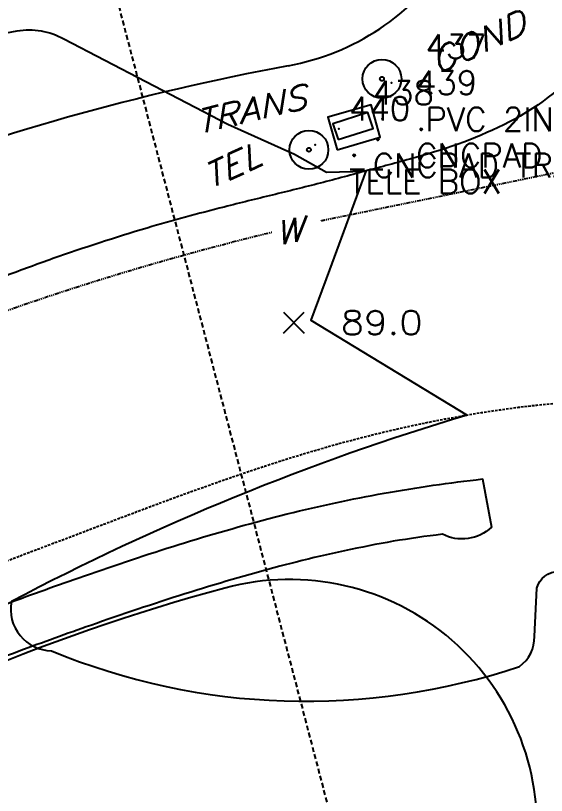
# Model space of a CAD drawing. Header units: feet. Extents: x 1023941 to 1026768, y 90264 to 94497.
# Drawn here: x 1025146.3 to 1025199.9, y 92679 to 92757.7 of the extents above; entities that cross this region are included whole.
import ezdxf
from ezdxf.enums import TextEntityAlignment as Align

# ---------------------------------------------------------------- set-up
doc = ezdxf.new("R2010")
doc.units = ezdxf.units.FT
doc.header["$MEASUREMENT"] = 0
for name, pattern in [('DASHED', [0.75, 0.5, -0.25]), ('HIDDEN', [0.375, 0.25, -0.125]), ('WATER2', [0.56, 0.4, -0.04, 0, -0.04, 0, -0.04, 0, -0.04])]:
    doc.linetypes.add(name, pattern=pattern)
for name, color, linetype in [('CF-INTERMED', 9, 'Continuous'), ('CONCRETE', 10, 'Continuous'), ('DESC', 2, 'Continuous'), ('E3BDL', 6, 'Continuous'), ('E6TOS', 9, 'Continuous'), ('E6WTL', 9, 'WATER2'), ('E7UTT', 10, 'Continuous'), ('ELEV', 9, 'Continuous'), ('OBJECT', 10, 'Continuous'), ('OBS_PAVE', 10, 'HIDDEN'), ('PAVED_RD', 10, 'Continuous'), ('PNTS', 2, 'Continuous'), ('SPOTELEV', 9, 'Continuous'), ('UTILITY', 10, 'Continuous'), ('W6TVL', 10, 'DASHED'), ('WALK', 10, 'Continuous')]:
    doc.layers.add(name, color=color, linetype=linetype)
doc.styles.add('60', font='simplex.shx', dxfattribs={"width": 1.15, "height": 2.4})
doc.styles.add('60S', font='simplex.shx', dxfattribs={"width": 1.15, "oblique": 22, "height": 2.4})
doc.styles.add('S6', font='SIMPLEX', dxfattribs={"height": 0.083333})

# ---------------------------------------------------------------- blocks, each defined once
blk = doc.blocks.new('OBJECT')
for radius in [0.49, 0.0508]:
    blk.add_circle((0, 0), radius)
blk = doc.blocks.new('POINT')
blk.add_point((0, 0))
at = {"layer": 'DESC', "style": 'S6'}
blk.add_attdef('DESC', (0.1191, -0.1698), '', height=0.0833, dxfattribs=at)
at = {"layer": 'ELEV', "style": 'S6'}
blk.add_attdef('ELEV', (0.1191, -0.0403), '', height=0.0833, dxfattribs=at)
at = {"layer": 'PNTS', "style": 'S6'}
blk.add_attdef('POINT', (0.1191, 0.0855), '', height=0.0833, dxfattribs=at)
blk = doc.blocks.new('SPOT')
for p, q in [((-0.5, -0.5), (0.5, 0.5)), ((-0.5, 0.5), (0.5, -0.5))]:
    blk.add_line(p, q)

msp = doc.modelspace()

# ---------------------------------------------------------------- linework, layer by layer
at = {"layer": 'CF-INTERMED', "elevation": 89, "flags": 128}
msp.add_lwpolyline([(1025116.39014, 92750.52928), (1025146.41636, 92756.11017, -0.1737008), (1025151.12645, 92755.30379), (1025167.7, 92746.71), (1025174.42759, 92743.65585), (1025177.66, 92741.84), (1025181.64, 92741.96), (1025177.95, 92732.01), (1025176.09, 92726.92), (1025191.86, 92717.34, 0.04913828), (1025145.86, 92698.54, 0.46725049), (1025149.9, 92693.57, 0.18117152), (1025197.14, 92692, 0.25700256), (1025198.64056, 92695.01967), (1025198.9, 92699.88, -0.82035427), (1025203.18, 92699.73, 0.33361728)], format="xyb", dxfattribs=at)
at = {"layer": 'CONCRETE', "flags": 128}
msp.add_lwpolyline([(1025178.73, 92744.12), (1025183.09, 92745.37), (1025182.15, 92748.65), (1025177.79, 92747.4), (1025178.73, 92744.12)], close=True, dxfattribs=at)
at = {"layer": 'E3BDL'}
for centre, radius, start, end in [((1025169.22856, 92777.17038), 25, 280.5309502, 12.3875439), ((1025219.48938, 92506.80239), 250, 100.5309502, 121.4821636), ((1025173.91634, 92675.76422), 25, 352.906, 105.0948302), ((1025219.48938, 92506.80239), 200, 105.0948302, 121.4814231)]:
    msp.add_arc(centre, radius, start, end, dxfattribs=at)
at = {"layer": 'E6WTL', "flags": 128}
for points in [[(1025177.11795, 92736.96017, -0.00047429), (1025177.63741, 92737.07534), (1025219.45428, 92745.65695)], [(1025069.77729, 92689.33334), (1025094.08029, 92703.87482, -0.07559356), (1025172.12435, 92735.80012)]]:
    msp.add_lwpolyline(points, format="xyb", dxfattribs=at)
at = {"layer": 'OBS_PAVE', "flags": 128}
msp.add_lwpolyline([(1024921.16, 92152.42, -0.002767), (1024915.94, 92160.95, -0.002768), (1024913.42, 92165.27, -0.00277), (1024910.91, 92169.59, -0.001465), (1024909.62, 92171.9, -0.000976), (1024908.32, 92174.21, -0.001844), (1024905.93, 92178.6, -0.001253), (1024903.54, 92182.99, -0.001254), (1024901.19, 92187.41, -0.001154), (1024898.84, 92191.82), (1024894.66, 92199.85), (1024894.22, 92200.69, -0.001564), (1024892.35, 92204.36, -0.00038), (1024890.47, 92208.02, -0.000462), (1024888.21, 92212.48, -0.001931), (1024885.94, 92216.94), (1024883.37, 92222.17), (1024881.52, 92225.92, -0.005121), (1024879.44, 92230.47, -0.005071), (1024877.37, 92235.01), (1024877.09, 92235.65, -0.003827), (1024875.19, 92240.27, -0.003879), (1024873.29, 92244.9, -0.0081), (1024869.77, 92254.27, -0.009515), (1024866.57, 92263.74, -0.011122), (1024863.76, 92273.43, -0.011688), (1024861.41, 92283.16), (1024861.05, 92284.89), (1024860.22, 92288.82, -0.002665), (1024859.26, 92293.73, -0.002801), (1024858.3, 92298.64, -0.008123), (1024856.6, 92308.51), (1024856.18, 92311.61), (1024855.28, 92318.42), (1024855.03, 92320.9, -0.004355), (1024854.64, 92325.89, -0.003638), (1024854.25, 92330.87, -0.007323), (1024853.75, 92340.87, -0.007416), (1024853.55, 92350.88, -0.007244), (1024853.62, 92359.57, -0.011254), (1024854.06, 92369.55), (1024854.27, 92372.25), (1024854.84, 92379.53, -0.003278), (1024855.35, 92384.51, -0.001404), (1024855.86, 92389.49, -0.000981), (1024856.24, 92392.97, 0.000372), (1024856.63, 92396.44), (1024856.73, 92397.29), (1024857.72, 92406.4, -0.003177), (1024858.9, 92416.36, -0.009154), (1024860.35, 92426.26, -0.014833), (1024862.22, 92435.7, -0.018608), (1024864.91, 92445.3, -0.011225), (1024868.29, 92454.74, -0.004133), (1024870.13, 92459.4, -0.000938), (1024871.98, 92464.07), (1024872.49, 92465.35), (1024872.97, 92466.5), (1024876.31, 92474.59, -0.006789), (1024880.36, 92483.74), (1024884.46, 92492.36), (1024884.66, 92492.78, -0.004644), (1024885.59, 92494.63, -0.000909), (1024886.52, 92496.49, -0.002193), (1024888.82, 92500.93, -0.00296), (1024891.12, 92505.38, -0.007522), (1024895.93, 92514.17, -0.011846), (1024901.09, 92522.74, -0.006321), (1024903.82, 92526.88, -0.010097), (1024909.62, 92535.02, -0.008549), (1024915.71, 92542.97, -0.007899), (1024922.07, 92550.71, -0.003795), (1024925.36, 92554.48, -0.003597), (1024928.65, 92558.25), (1024929.15, 92558.8, -0.004276), (1024932.56, 92562.45, -0.003805), (1024935.97, 92566.1, -0.006773), (1024943.02, 92573.2, -0.005244), (1024950.25, 92580.14, -0.002298), (1024953.92, 92583.53, -0.001735), (1024957.6, 92586.93), (1024959.88, 92589), (1024960.26, 92589.32), (1024963.9, 92592.36, -0.006968), (1024967.55, 92595.41, -0.00696), (1024971.36, 92598.24), (1024975.16, 92601.07), (1024975.58, 92601.39), (1024978.66, 92603.58, -0.002159), (1024982.76, 92606.44, -0.001932), (1024986.86, 92609.3, -0.001933), (1024991.01, 92612.09, -0.001243), (1024995.15, 92614.89, -0.001243), (1024999.33, 92617.64, -0.000611), (1025003.5, 92620.4, -0.000475), (1025006.76, 92622.53, -0.000717), (1025010.01, 92624.65, -0.000922), (1025014.21, 92627.36, -0.001215), (1025018.42, 92630.07, -0.001216), (1025022.65, 92632.74, -0.000818), (1025026.88, 92635.4, -0.000818), (1025031.12, 92638.04, -0.000519), (1025035.37, 92640.68), (1025037.77, 92642.17, -0.001484), (1025042.05, 92644.77, -0.00088), (1025046.32, 92647.36, -0.00088), (1025050.61, 92649.93, 0.000507), (1025054.91, 92652.49, 0.000507), (1025059.19, 92655.07, 0.001482), (1025063.47, 92657.66), (1025064.4, 92658.23, 0.001758), (1025068.64, 92660.87, 0.000727), (1025072.89, 92663.52, 0.000727), (1025077.12, 92666.18, -0.000768), (1025081.34, 92668.85, -0.000768), (1025085.59, 92671.5, -0.002013), (1025089.83, 92674.14, -0.00099), (1025091.94, 92675.41, -0.000121), (1025094.04, 92676.69, -0.000246), (1025098.32, 92679.27, -0.001099), (1025102.61, 92681.86, -0.003495), (1025111.22, 92686.96, -0.010392), (1025119.99, 92691.76), (1025122.64, 92693.09, -0.012624), (1025131.73, 92697.23, -0.006792), (1025141.01, 92700.97, -0.002472), (1025145.69, 92702.75, -0.000347), (1025150.37, 92704.53), (1025152.07, 92705.17, -0.000318), (1025156.75, 92706.94, -0.002731), (1025161.44, 92708.7, -0.007483), (1025170.88, 92712.03, -0.012243), (1025179.24, 92714.56, -0.018256), (1025189, 92716.84, -0.02054), (1025198.9, 92718.36), (1025201.37, 92718.6, -0.03472), (1025206.36, 92718.22, 0.000473), (1025211.34, 92717.85), (1025211.7, 92717.82), (1025214.58, 92717.61, 0.011412), (1025224.51, 92718.12, 0.003251), (1025229.49, 92718.51, -0.002102), (1025234.48, 92718.9), (1025236.76, 92719.06, -0.005674), (1025240.99, 92719.22, 0.044222), (1025245.21, 92719.39), (1025246.52, 92719.71), (1025250.39, 92720.67), (1025251.65, 92722.39), (1025250.17, 92724.11)], format="xyb", dxfattribs=at)
at = {"layer": 'PAVED_RD', "flags": 128}
msp.add_lwpolyline([(1025212.03, 92782.6, -0.00925), (1025210.28, 92772.75, -0.003883), (1025209.81, 92770.7, -0.001343), (1025209.33, 92768.66, -0.011682), (1025206.86, 92758.83, -0.03456), (1025205.15, 92754.94, -0.109871), (1025197.95, 92747.97), (1025197.22, 92747.51, -0.056525), (1025187.96, 92743.72), (1025186.67, 92743.34, -0.006312), (1025181.85, 92742.04, -0.002643), (1025177.02, 92740.74, -0.002647), (1025172.17, 92739.54, 0.003476), (1025167.31, 92738.34, 0.007266), (1025159.54, 92736.22, 0.01082), (1025150.03, 92733.13, 0.004662), (1025145.34, 92731.41, 0.003586)], format="xyb", dxfattribs=at)
at = {"layer": 'UTILITY', "flags": 128}
msp.add_lwpolyline([(1025178.82, 92745.14), (1025182.35, 92746.27), (1025181.83, 92747.88), (1025178.31, 92746.74), (1025178.82, 92745.14)], close=True, dxfattribs=at)
at = {"layer": 'W6TVL'}
msp.add_line((1025127.27857, 92871.06773), (1025226.7534, 92490.63744), dxfattribs=at)
at = {"layer": 'WALK', "flags": 128}
msp.add_lwpolyline([(1025144.89, 92698.14, -0.006176), (1025152.64, 92700.93, -0.007981), (1025162.14, 92704.1, -0.011338), (1025171.74, 92706.88), (1025173.7, 92707.38, -0.016734), (1025183.49, 92709.47, -0.016382), (1025193.4, 92710.9), (1025194.3, 92706.05, -0.322308), (1025189.35, 92705.33, 0.008452), (1025184.39, 92704.62, 0.016953), (1025174.6, 92702.52), (1025172.95, 92702.09, 0.011496), (1025163.36, 92699.31, 0.008057), (1025153.86, 92696.13, 0.005871), (1025146.63, 92693.52, 0.010786), (1025137.33, 92689.83, 0.006803)], format="xyb", dxfattribs=at)

# ---------------------------------------------------------------- block references
at = {"layer": 'E6TOS', "xscale": 28.80000000004657, "yscale": 28.80000000000291, "zscale": 28.79999999999999}
for p, values in [((1025184.22192, 92750.86697), {'ELEV': '.', 'POINT': '437', 'DESC': 'PVC 2IN VERT 3'}), ((1025183.27658, 92747.22691), {'ELEV': '.', 'POINT': '439', 'DESC': 'CNCPAD TRANS END'}), ((1025178.8932, 92746.21747), {'ELEV': '.', 'POINT': '438', 'DESC': 'CNCPAD TRANS BEG'}), ((1025176.50466, 92744.60071), {'ELEV': '.', 'POINT': '440', 'DESC': 'TELE BOX'})]:
    msp.add_blockref('POINT', p, dxfattribs=at).add_auto_attribs(values)
at = {"layer": 'OBJECT', "xscale": 4, "yscale": 4, "zscale": 4}
for p in [(1025183.25, 92751.27), (1025175.88, 92744.11)]:
    msp.add_blockref('OBJECT', p, dxfattribs=at)
at = {"layer": 'SPOTELEV', "xscale": 2.099999999976717, "yscale": 2.100000000005821, "zscale": 2.1}
msp.add_blockref('SPOT', (1025174.36, 92726.67), dxfattribs=at)

# ---------------------------------------------------------------- texts
at = {"layer": 'E6WTL', "style": '60S', "oblique": 22, "width": 1.15}
msp.add_text('W', height=2.4, rotation=11.5097528, dxfattribs=at).set_placement((1025173.76065, 92735.87168), align=Align.MIDDLE)
at = {"layer": 'E7UTT', "style": '60S', "oblique": 22, "width": 1.15}
for s, rotation, p in [('COND', 25, (1025188.7721, 92751.69469)), ('TRANS', 13.6232149, (1025164.63476, 92745.62774)), ('TEL', 25, (1025165.75953, 92740.10296))]:
    msp.add_text(s, height=2.4, rotation=rotation, dxfattribs=at).set_placement(p)
at = {"layer": 'SPOTELEV', "style": '60', "width": 1.15}
msp.add_text('89.0', height=2.4, dxfattribs=at).set_placement((1025183.23, 92726.67), align=Align.MIDDLE_CENTER)

doc.saveas('drawing.dxf')
